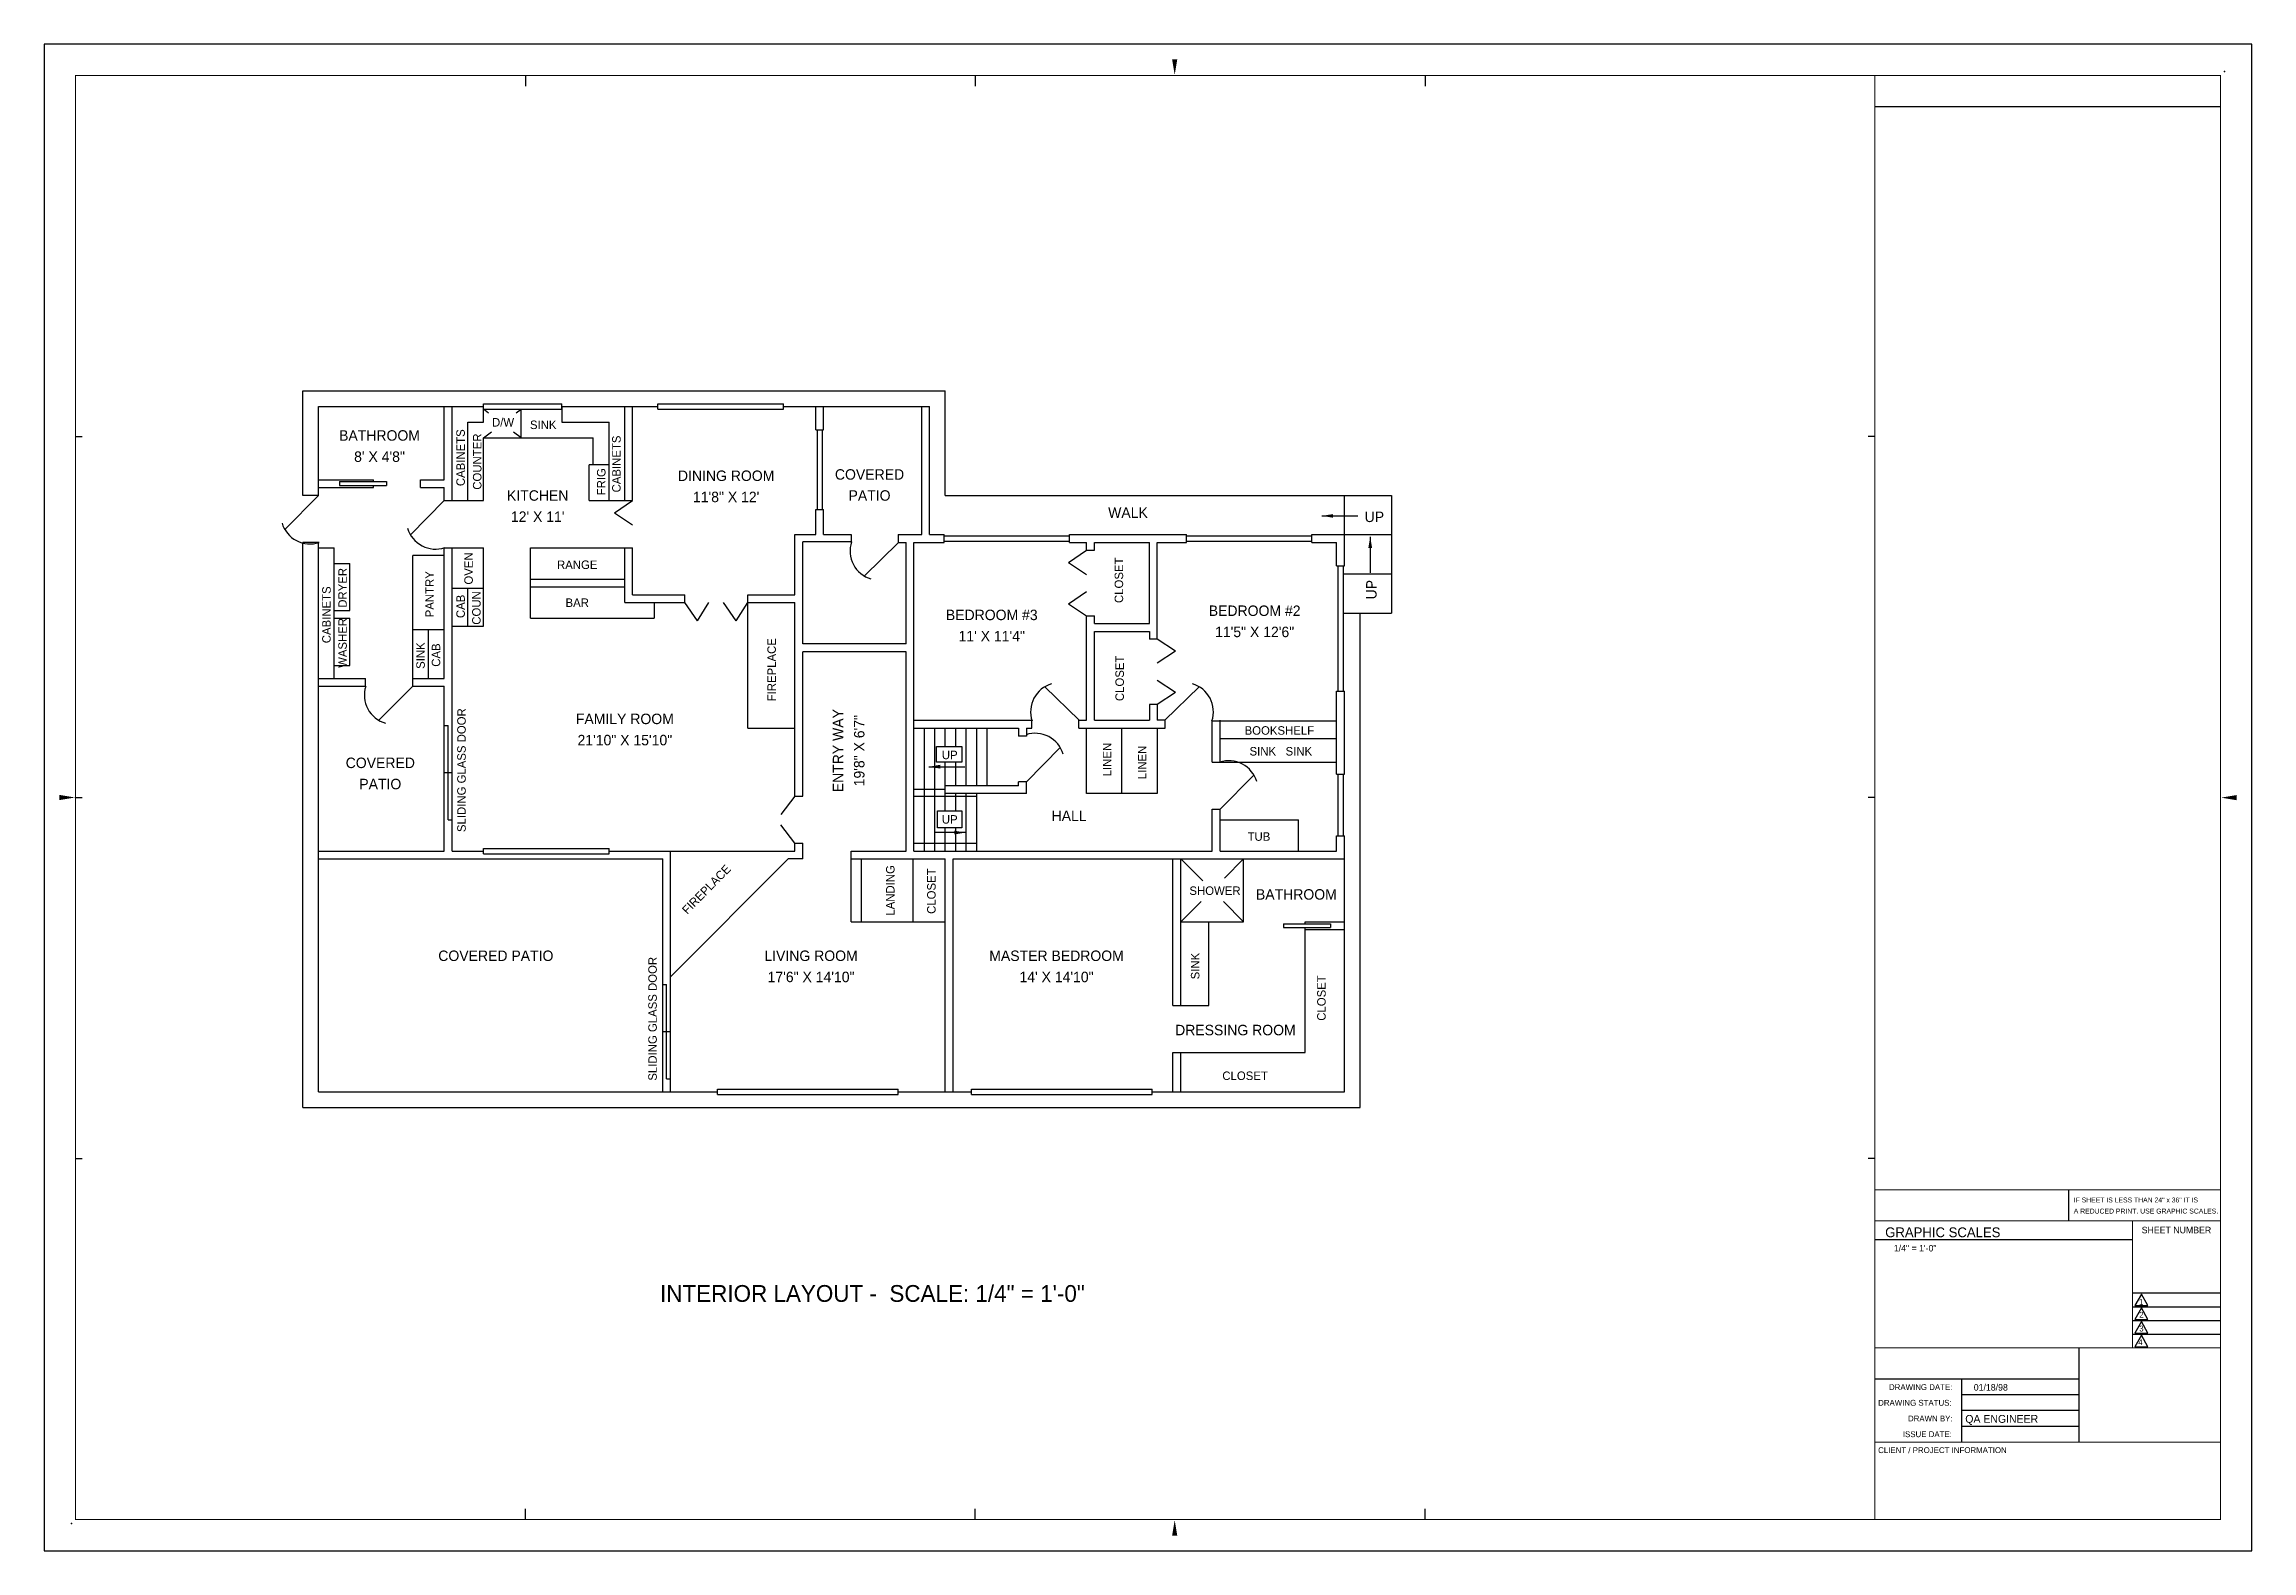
# Model space of a CAD drawing. Extents: x 0 to 1687, y 0 to 1152.
import ezdxf
from ezdxf.enums import TextEntityAlignment as Align

# ---------------------------------------------------------------- set-up
doc = ezdxf.new("R2010")
doc.units = 0
doc.header["$MEASUREMENT"] = 0
for name, color, linetype in [('BRDR-1', 1, 'Continuous'), ('BRDR-2', 2, 'Continuous'), ('BRDR-4', 4, 'Continuous'), ('BRDR-6', 4, 'Continuous'), ('BRDR-9', 9, 'Continuous'), ('BRDRTXT-1', 1, 'Continuous'), ('BRDRTXT-2', 2, 'Continuous'), ('DOORS', 210, 'Continuous'), ('EXTERIOR', 151, 'Continuous'), ('INTERIOR', 141, 'Continuous'), ('WINDOWS', 102, 'Continuous')]:
    doc.layers.add(name, color=color, linetype=linetype)
doc.styles.add('HAND1-1', font='ic-hand1.shx', dxfattribs={"width": 0.9})
doc.styles.add('ROMND-1', font='ic-romnd.shx')
doc.styles.add('ROMND-2', font='ic-romnd.shx')
doc.styles.add('ROMND-3', font='ic-romnd.shx')
doc.styles.add('SIMP-1', font='ic-simp1.shx', dxfattribs={"height": 8})
doc.styles.add('SIMP-2', font='ic-simp.shx')

msp = doc.modelspace()

# ---------------------------------------------------------------- linework, layer by layer
at = {"ltscale": 48}
for p in [(1666.2, 1131), (21, 21)]:
    msp.add_point(p, dxfattribs=at)
at = {"layer": 'BRDR-1', "ltscale": 48}
for p, q in [((367.8, 1128), (367.8, 1119.8)), ((711.5, 1128), (711.5, 1119.8)), ((1055.3, 1128), (1055.3, 1119.8)), ((24, 852), (29.1, 852)), ((1399, 852), (1393.9, 852)), ((24, 576), (29.1, 576)), ((1399, 576), (1393.9, 576)), ((24, 300), (29.1, 300)), ((1399, 300), (1393.9, 300)), ((1595.9, 186.6), (1663.2, 186.6)), ((1595.9, 176.1), (1663.2, 176.1)), ((1595.9, 165.7), (1663.2, 165.7)), ((367.8, 24), (367.8, 32.2)), ((711.5, 24), (711.5, 32.2)), ((1055.3, 24), (1055.3, 32.2))]:
    msp.add_line(p, q, dxfattribs=at)
at = {"layer": 'BRDR-2', "ltscale": 48}
for p, q in [((1554.9, 119.2), (1465.3, 119.2)), ((1554.9, 107.2), (1465.3, 107.2)), ((1554.9, 95.2), (1465.3, 95.2))]:
    msp.add_line(p, q, dxfattribs=at)
for points in [[(1597.7, 187.5), (1607.8, 187.5), (1602.8, 196.2)], [(1597.7, 177), (1607.8, 177), (1602.8, 185.7)], [(1597.7, 166.5), (1607.8, 166.5), (1602.8, 175.3)], [(1597.7, 156.1), (1607.8, 156.1), (1602.8, 164.8)]]:
    msp.add_lwpolyline(points, close=True, dxfattribs=at)
at = {"layer": 'BRDR-4', "ltscale": 48}
for p, q in [((1663.2, 1104), (1399, 1104)), ((1595.9, 237.8), (1399, 237.8)), ((1663.2, 197.1), (1595.9, 197.1)), ((1554.9, 131.2), (1399, 131.2)), ((1465.3, 131.2), (1465.3, 83))]:
    msp.add_line(p, q, dxfattribs=at)
at = {"layer": 'BRDR-4', "ltscale": 48, "const_width": 0.75}
msp.add_lwpolyline([(1595.9, 252.4), (1595.9, 155.2)], dxfattribs=at)
at = {"layer": 'BRDR-6', "ltscale": 48}
for p, q in [((1547.1, 276), (1547.1, 252.4)), ((1554.9, 155.2), (1554.9, 83))]:
    msp.add_line(p, q, dxfattribs=at)
at = {"layer": 'BRDR-6', "ltscale": 48, "const_width": 0.75}
msp.add_lwpolyline([(1663.2, 1128), (24, 1128), (24, 24), (1663.2, 24)], close=True, dxfattribs=at)
for points in [[(1399, 24), (1399, 1128)], [(1399, 276), (1663.2, 276)], [(1663.2, 252.4), (1399, 252.4)], [(1663.2, 155.2), (1399, 155.2)], [(1399, 83), (1663.2, 83)]]:
    msp.add_lwpolyline(points, dxfattribs=at)
at = {"layer": 'BRDR-9', "ltscale": 48}
msp.add_lwpolyline([(1687.2, 1152), (0, 1152), (0, 0), (1687.2, 0)], close=True, dxfattribs=at)
for points in [[(866, 1140.5), (862, 1140.5), (864, 1128.5)], [(11.5, 574), (11.5, 578), (23.5, 576)], [(1675.7, 573.9), (1675.7, 577.9), (1663.7, 575.9)], [(866, 11.5), (862, 11.5), (864, 23.5)]]:
    msp.add_solid(points, dxfattribs=at)
at = {"layer": 'DOORS'}
for p, q in [((225.6, 817.5), (225.6, 814.5)), ((225.6, 817.5), (261.6, 817.5)), ((225.6, 814.5), (261.6, 814.5)), ((261.6, 817.5), (261.6, 814.5)), ((184, 780.8), (209.7, 807)), ((280, 776.8), (305.7, 803)), ((435.8, 793.6), (449.7, 803)), ((435.8, 793.6), (449.7, 784.6)), ((626.8, 745.2), (653, 771)), ((782.8, 755.6), (796.7, 765)), ((782.8, 755.6), (796.7, 746.6)), ((782.8, 724), (796.7, 733.4)), ((499.2, 711.1), (489.7, 725)), ((499.2, 711.1), (508.1, 725)), ((528.8, 711.1), (519.3, 725)), ((528.8, 711.1), (537.7, 725)), ((782.8, 724), (796.7, 715)), ((864.7, 688), (850.7, 697)), ((864.7, 688), (850.7, 678.6)), ((255.8, 635), (281.7, 661)), ((764.8, 660.7), (791, 635)), ((864.7, 656.4), (850.7, 665.4)), ((882.6, 660.7), (856.4, 635)), ((864.7, 656.4), (850.7, 647)), ((305.7, 631), (308.7, 631)), ((308.7, 559), (308.7, 631)), ((776.5, 614.2), (750.7, 588)), ((305.7, 595), (311.7, 595)), ((924.5, 593.2), (898.7, 567)), ((573.7, 577), (562.9, 562.9)), ((308.7, 559), (311.7, 559)), ((573.7, 541), (562.9, 555.1)), ((947.2, 479.5), (983.2, 479.5)), ((947.2, 479.5), (947.2, 476.5)), ((947.2, 476.5), (983.2, 476.5)), ((983.2, 479.5), (983.2, 476.5)), ((472.7, 433), (475.7, 433)), ((475.7, 361), (475.7, 433)), ((472.7, 397), (478.7, 397)), ((475.7, 361), (478.7, 361))]:
    msp.add_line(p, q, dxfattribs=at)
for centre, start, end in [((203.1, 792.1), 196.3198, 288.3535), ((299.1, 788.1), 196.3198, 288.3535), ((638.1, 764.4), 161.6465, 253.6802), ((266.9, 654.2), 162.2203, 254.254), ((776.1, 641.6), 106.3198, 198.3535), ((871.4, 641.6), 341.6465, 73.6802), ((757.4, 602.9), 16.3198, 108.3535), ((905.4, 581.9), 16.3198, 108.3535)]:
    msp.add_arc(centre, 22.2, start, end, dxfattribs=at)
at = {"layer": 'EXTERIOR'}
for p, q in [((197.7, 887), (688.7, 887)), ((197.7, 807), (197.7, 887)), ((688.7, 807), (688.7, 887)), ((688.7, 807), (1029.7, 807)), ((197.7, 339), (197.7, 771)), ((1005.7, 339), (1005.7, 717)), ((197.7, 339), (1005.7, 339))]:
    msp.add_line(p, q, dxfattribs=at)
at = {"layer": 'INTERIOR'}
for p, q in [((209.7, 875), (335.7, 875)), ((209.7, 807), (209.7, 875)), ((305.7, 819), (305.7, 875)), ((311.7, 803), (311.7, 875)), ((323.7, 803), (323.7, 863)), ((323.7, 863), (335.7, 863)), ((335.7, 863), (335.7, 875)), ((339.7, 869.9), (335.7, 873)), ((360.8, 870.1), (364.5, 873)), ((364.5, 851), (364.5, 873)), ((395.7, 875), (469, 875)), ((395.7, 875), (395.7, 863)), ((395.7, 863), (431.7, 863)), ((431.7, 803), (431.7, 863)), ((443.7, 803), (443.7, 875)), ((449.7, 803), (449.7, 875)), ((565, 875), (676.7, 875)), ((589.7, 857.1), (589.7, 875)), ((595.7, 857.1), (595.7, 875)), ((670.7, 777), (670.7, 875)), ((676.7, 777), (676.7, 875)), ((335.7, 851), (341.8, 855.6)), ((335.7, 851), (419.7, 851)), ((335.7, 803), (335.7, 851)), ((364.5, 851), (358.7, 855.4)), ((419.7, 830.4), (419.7, 851)), ((589.7, 857.1), (595.7, 857.1)), ((416.5, 803), (416.5, 830.4)), ((431.7, 830.4), (416.5, 830.4)), ((209.7, 819), (251.7, 819)), ((209.7, 813), (251.7, 813)), ((251.7, 817.5), (251.7, 819)), ((251.7, 813), (251.7, 814.5)), ((287.7, 813), (287.7, 819)), ((287.7, 819), (305.7, 819)), ((287.7, 813), (305.7, 813)), ((305.7, 803), (305.7, 813)), ((209.7, 807), (197.7, 807)), ((305.7, 803), (335.7, 803)), ((416.5, 803), (449.7, 803)), ((589.7, 777), (589.7, 796.1)), ((589.7, 796.1), (595.7, 796.1)), ((595.7, 777), (595.7, 796.1)), ((993.7, 753.2), (993.7, 807)), ((1029.7, 807), (1029.7, 717)), ((573.7, 777), (589.7, 777)), ((573.7, 731), (573.7, 777)), ((595.7, 777), (616.7, 777)), ((616.7, 777), (616.7, 771)), ((652.7, 777), (670.7, 777)), ((652.7, 777), (652.7, 771)), ((664.7, 777), (670.7, 777)), ((676.7, 777), (687.7, 777)), ((687.7, 771), (687.7, 777)), ((783.7, 771), (783.7, 777)), ((783.7, 777), (872.9, 777)), ((872.9, 771), (872.9, 777)), ((968.9, 771), (968.9, 777)), ((968.9, 777), (1029.7, 777)), ((976.5, 791.3), (1004, 791.3)), ((210.1, 771), (197.7, 771)), ((209.7, 351), (209.7, 771)), ((209.7, 767), (221.7, 767)), ((221.7, 667), (221.7, 767)), ((305.7, 761), (281.7, 761)), ((281.7, 661), (281.7, 761)), ((305.7, 667), (305.7, 767)), ((305.7, 767), (335.7, 767)), ((311.7, 535), (311.7, 767)), ((335.7, 707), (335.7, 767)), ((371.7, 767), (449.7, 767)), ((371.7, 713), (371.7, 767)), ((443.7, 725), (443.7, 767)), ((449.7, 731), (449.7, 767)), ((617, 771.4), (579.7, 771.4)), ((579.7, 693.4), (579.7, 771.4)), ((652.7, 771), (658.7, 771)), ((658.7, 693.4), (658.7, 771)), ((664.7, 535), (664.7, 771)), ((664.7, 771), (687.7, 771)), ((783.7, 771), (796.7, 771)), ((796.7, 765), (796.7, 771)), ((796.7, 765), (802.7, 765)), ((802.7, 771), (844.7, 771)), ((802.7, 765), (802.7, 771)), ((844.7, 709), (844.7, 771)), ((850.7, 697), (850.7, 771)), ((850.7, 771), (872.9, 771)), ((968.9, 771), (987.7, 771)), ((987.7, 753.2), (987.7, 771)), ((1013.4, 775.4), (1013.4, 747.9)), ((221.7, 755), (233.7, 755)), ((233.7, 719), (233.7, 755)), ((371.7, 743), (443.7, 743)), ((987.7, 753.2), (993.7, 753.2)), ((992.7, 747), (1029.7, 747)), ((311.7, 736), (335.7, 736)), ((323.7, 707), (323.7, 736)), ((371.7, 737), (443.7, 737)), ((449.7, 731), (489.7, 731)), ((489.7, 725), (489.7, 731)), ((537.7, 629), (537.7, 731)), ((537.7, 731), (573.7, 731)), ((221.7, 719), (233.7, 719)), ((221.7, 713), (233.7, 713)), ((233.7, 677), (233.7, 713)), ((371.7, 713), (466.3, 713)), ((443.7, 725), (489.7, 725)), ((466.3, 725), (466.3, 713)), ((537.7, 725), (573.7, 725)), ((573.7, 577), (573.7, 725)), ((796.7, 635), (796.7, 715)), ((796.7, 715), (802.7, 715)), ((802.7, 709), (802.7, 715)), ((802.7, 709), (844.7, 709)), ((992.7, 717), (1029.7, 717)), ((305.7, 704.2), (281.7, 704.2)), ((293.7, 667), (293.7, 704.2)), ((311.7, 707), (335.7, 707)), ((658.7, 693.4), (579.7, 693.4)), ((802.7, 635), (802.7, 703)), ((802.7, 703), (844.7, 703)), ((844.7, 703), (844.7, 697)), ((850.7, 697), (844.7, 697)), ((221.7, 677), (233.7, 677)), ((658.7, 687.4), (579.7, 687.4)), ((579.7, 577), (579.7, 687.4)), ((658.7, 535), (658.7, 687.4)), ((209.7, 667), (245.7, 667)), ((209.7, 661), (245.7, 661)), ((245.7, 661), (245.7, 667)), ((281.7, 667), (305.7, 667)), ((281.7, 661), (305.7, 661)), ((305.7, 535), (305.7, 661)), ((844.7, 647), (844.7, 635)), ((850.7, 647), (844.7, 647)), ((850.7, 647), (850.7, 635)), ((987.7, 657.2), (993.7, 657.2)), ((987.7, 593.9), (987.7, 657.2)), ((993.7, 593.9), (993.7, 657.2)), ((537.7, 629), (573.7, 629)), ((664.7, 635), (754.7, 635)), ((664.7, 629), (744.7, 629)), ((672.7, 535), (672.7, 629)), ((680.7, 535), (680.7, 629)), ((688.7, 615.1), (688.7, 629)), ((696.7, 615.1), (696.7, 629)), ((704.7, 585), (704.7, 629)), ((712.7, 585), (712.7, 629)), ((720.7, 585), (720.7, 629)), ((744.7, 629), (744.7, 623)), ((750.7, 629), (750.7, 622.9)), ((750.7, 629), (754.7, 629)), ((754.7, 629), (754.7, 635)), ((790.7, 635), (796.7, 635)), ((790.7, 629), (790.7, 635)), ((790.7, 629), (856.7, 629)), ((796.7, 579), (796.7, 629)), ((802.7, 635), (844.7, 635)), ((823.7, 579), (823.7, 629)), ((856.7, 635), (850.7, 635)), ((850.7, 629), (850.7, 579)), ((856.7, 629), (856.7, 635)), ((892.7, 603), (892.7, 635)), ((892.7, 634.6), (987.7, 634.6)), ((898.7, 603), (898.7, 635)), ((750.7, 623), (744.7, 623)), ((898.7, 621), (987.7, 621)), ((676.1, 599.5), (703.6, 599.5)), ((688.7, 565.7), (688.7, 602.9)), ((696.7, 585), (696.7, 602.9)), ((892.7, 603), (898.7, 603)), ((898.7, 603), (987.7, 603)), ((987.7, 593.9), (993.7, 593.9)), ((573.7, 577), (579.7, 577)), ((688.7, 582), (664.7, 582)), ((664.7, 577), (712.7, 577)), ((744.7, 585), (688.7, 585)), ((750.7, 579), (688.7, 579)), ((696.7, 565.7), (696.7, 579)), ((704.7, 535), (704.7, 579)), ((712.7, 535), (712.7, 579)), ((744.7, 585), (744.7, 588)), ((750.7, 588), (744.7, 588)), ((750.7, 579), (750.7, 588.1)), ((850.7, 579), (796.7, 579)), ((892.7, 535), (892.7, 567)), ((892.7, 567), (898.7, 567)), ((898.7, 535), (898.7, 567)), ((898.7, 559), (958.7, 559)), ((958.7, 535), (958.7, 559)), ((573.7, 535), (573.7, 541)), ((573.7, 541), (579.7, 541)), ((579.7, 529), (579.7, 541)), ((664.7, 541), (712.7, 541)), ((704.1, 549.2), (680.3, 549.2)), ((688.7, 535), (688.7, 552.8)), ((696.7, 535), (696.7, 552.8)), ((987.7, 535), (987.7, 546.8)), ((987.7, 546.8), (993.7, 546.8)), ((993.7, 351), (993.7, 546.8)), ((209.7, 535), (305.7, 535)), ((209.7, 529), (472.7, 529)), ((311.7, 535), (335.7, 535)), ((431.7, 535), (573.7, 535)), ((472.7, 351), (472.7, 529)), ((478.7, 351), (478.7, 535)), ((478.7, 439), (568.7, 529)), ((579.7, 529), (568.7, 529)), ((616.7, 535), (658.7, 535)), ((616.7, 481), (616.7, 535)), ((616.7, 529), (688.7, 529)), ((624.7, 481), (624.7, 529)), ((664.2, 481), (664.2, 529)), ((664.7, 535), (892.7, 535)), ((688.7, 351), (688.7, 529)), ((694.7, 351), (694.7, 529)), ((694.7, 529), (993.7, 529)), ((862.7, 417), (862.7, 529)), ((868.7, 529), (885.5, 512.3)), ((868.7, 417), (868.7, 529)), ((898.7, 535), (987.7, 535)), ((916.7, 529), (902, 514.3)), ((916.7, 481), (916.7, 529)), ((884.2, 496.4), (868.7, 481)), ((901.4, 496.4), (916.7, 481)), ((616.7, 481), (688.7, 481)), ((868.7, 481), (916.7, 481)), ((890.2, 417), (890.2, 481)), ((963.7, 481), (993.7, 481)), ((963.7, 479.5), (963.7, 481)), ((963.7, 381), (963.7, 476.5)), ((963.7, 475), (993.7, 475)), ((862.7, 417), (890.2, 417)), ((862.7, 351), (862.7, 381)), ((862.7, 381), (963.7, 381)), ((868.7, 351), (868.7, 381)), ((209.7, 351), (514.7, 351)), ((652.7, 351), (708.7, 351)), ((846.7, 351), (993.7, 351))]:
    msp.add_line(p, q, dxfattribs=at)
for points in [[(682, 615.1), (701.4, 615.1), (701.4, 602.9), (682, 602.9)], [(682.7, 565.7), (701.2, 565.7), (701.2, 552.8), (682.7, 552.8)]]:
    msp.add_lwpolyline(points, close=True, dxfattribs=at)
for points in [[(976.5, 791.3), (985.1, 789.9), (985.1, 792.7)], [(1013.4, 775.4), (1012, 766.7), (1014.9, 766.7)], [(676.1, 599.5), (684.8, 598.1), (684.8, 601)], [(704.1, 549.2), (695.5, 550.6), (695.5, 547.7)]]:
    msp.add_solid(points, dxfattribs=at)
at = {"layer": 'WINDOWS'}
for p, q in [((335.7, 873), (335.7, 877)), ((335.7, 877), (395.7, 877)), ((335.7, 873), (395.7, 873)), ((395.7, 873), (395.7, 877)), ((469, 877), (565, 877)), ((469, 873), (469, 877)), ((469, 873), (565, 873)), ((565, 873), (565, 877)), ((590.7, 857.1), (594.7, 857.1)), ((590.7, 857.1), (590.7, 796.1)), ((594.7, 857.1), (594.7, 796.1)), ((590.7, 796.1), (594.7, 796.1)), ((687.7, 772), (687.7, 776)), ((687.7, 776), (783.7, 776)), ((687.7, 772), (783.7, 772)), ((783.7, 772), (783.7, 776)), ((872.9, 776), (968.9, 776)), ((872.9, 772), (872.9, 776)), ((872.9, 772), (968.9, 772)), ((968.9, 772), (968.9, 776)), ((988.7, 753.2), (988.7, 657.2)), ((988.7, 753.2), (992.7, 753.2)), ((992.7, 753.2), (992.7, 657.2)), ((988.7, 657.2), (992.7, 657.2)), ((988.7, 593.9), (992.7, 593.9)), ((988.7, 593.9), (988.7, 546.8)), ((992.7, 593.9), (992.7, 546.8)), ((988.7, 546.8), (992.7, 546.8)), ((335.7, 537), (431.7, 537)), ((335.7, 533), (335.7, 537)), ((335.7, 533), (431.7, 533)), ((431.7, 533), (431.7, 537)), ((514.7, 353), (652.7, 353)), ((514.7, 349), (514.7, 353)), ((514.7, 349), (652.7, 349)), ((652.7, 349), (652.7, 353)), ((708.7, 349), (708.7, 353)), ((708.7, 353), (846.7, 353)), ((708.7, 349), (846.7, 349)), ((846.7, 349), (846.7, 353))]:
    msp.add_line(p, q, dxfattribs=at)

# ---------------------------------------------------------------- texts
at = {"layer": 'BRDRTXT-1', "ltscale": 48, "style": 'HAND1-1'}
for s, p in [('1', (1602.6, 190.3)), ('3', (1602.8, 170)), ('2', (1602.8, 180.5)), ('4', (1602.1, 159.6))]:
    msp.add_text(s, height=4.5, dxfattribs=at).set_placement(p, align=Align.MIDDLE)
at = {"layer": 'BRDRTXT-2', "ltscale": 48, "style": 'ROMND-1'}
for s, width, p in [('IF SHEET IS LESS THAN 24" x 36" IT IS', 0.869643, (1551.1, 266.4)), ('A REDUCED PRINT. USE GRAPHIC SCALES.', 0.871636, (1551.1, 257.9))]:
    msp.add_text(s, height=3.75, dxfattribs=dict(at, width=width)).set_placement(p)
at = {"layer": 'BRDRTXT-2', "ltscale": 48}
for s, height, style, p in [('GRAPHIC SCALES', 7.5, 'ROMND-2', (1407, 239.8)), ('QA ENGINEER', 6, 'ROMND-3', (1468.2, 97.9))]:
    msp.add_text(s, height=height, dxfattribs=dict(at, style=style)).set_placement(p)
at = {"layer": 'BRDRTXT-2', "ltscale": 48, "style": 'SIMP-1'}
msp.add_text('SHEET NUMBER', height=5.004, dxfattribs=at).set_placement((1629.6, 242.8), align=Align.CENTER)
at = {"layer": 'BRDRTXT-2', "ltscale": 48, "style": 'SIMP-2'}
for s, p in [('1/4" = 1\'-0"', (1429.9, 231.5)), ('01/18/98', (1487.7, 125.1))]:
    msp.add_text(s, height=5, dxfattribs=at).set_placement(p, align=Align.MIDDLE)
at = {"layer": 'BRDRTXT-2', "ltscale": 48, "style": 'ROMND-1'}
for s, p in [('DRAWING DATE:', (1409.9, 125.2)), ('DRAWING STATUS:', (1401.6, 113.2)), ('DRAWN BY:', (1424.4, 101.2)), ('ISSUE DATE:', (1420.5, 89.2)), ('CLIENT / PROJECT INFORMATION', (1401.6, 77))]:
    msp.add_text(s, height=4.5, dxfattribs=at).set_placement(p, align=Align.MIDDLE_LEFT)
at = {"layer": 'INTERIOR', "style": 'SIMP-1'}
for s, height, p in [('D/W', 6.5, (350.7, 859.6)), ('SINK', 6.5, (381.4, 857.7)), ('BATHROOM', 8, (256.3, 848.8)), ('8\' X 4\'8"', 8, (256.3, 832.6)), ('COVERED', 8, (630.8, 819)), ('KITCHEN', 8, (377.2, 802.9)), ('DINING ROOM', 8, (521.2, 818)), ('11\'8" X 12\'', 8, (521.2, 801.8)), ('PATIO', 8, (630.8, 802.9)), ("12' X 11'", 8, (377.2, 786.7)), ('WALK', 8, (828.3, 789.8)), ('UP', 8, (1016.6, 786.6)), ('RANGE', 6.5, (407.4, 750.7)), ('BAR', 6.5, (407.4, 721.7)), ('BEDROOM #3', 8, (724.2, 711.6)), ('BEDROOM #2', 8, (925.1, 714.8)), ('11\' X 11\'4"', 8, (724.2, 695.4)), ('11\'5" X 12\'6"', 8, (925.1, 698.6)), ('FAMILY ROOM', 8, (443.8, 632.1)), ('BOOKSHELF', 6.5, (944, 624)), ('21\'10" X 15\'10"', 8, (443.8, 615.9)), ('UP', 6.5, (692.1, 605.3)), ('SINK   SINK', 6.5, (945.1, 608.1)), ('COVERED', 8, (256.9, 598.5)), ('PATIO', 8, (256.9, 582.3)), ('UP', 6.5, (692.1, 556)), ('HALL', 8, (783.3, 558)), ('TUB', 6.5, (928.4, 542.9)), ('SHOWER', 6.5, (894.8, 501.5)), ('BATHROOM', 8, (957, 497.9)), ('COVERED PATIO', 8, (345.2, 451)), ('LIVING ROOM', 8, (586.1, 451)), ('MASTER BEDROOM', 8, (773.7, 451)), ('17\'6" X 14\'10"', 8, (586.1, 434.8)), ('14\' X 14\'10"', 8, (773.7, 434.8)), ('DRESSING ROOM', 8, (910.4, 394.2)), ('CLOSET', 6.5, (917.8, 360)), ('INTERIOR LAYOUT -  SCALE: 1/4" = 1\'-0"', 12.821, (633, 190.4))]:
    msp.add_text(s, height=height, dxfattribs=at).set_placement(p, align=Align.CENTER)
for s, height, rotation, p in [('CABINETS', 6.5, 90, (321.5, 835.8)), ('COUNTER', 6.5, 90, (334.2, 832.8)), ('CABINETS', 6.5, 90, (440.6, 831)), ('FRIG', 6.5, 90, (429, 817.4)), ('OVEN', 6.5, 90, (327.6, 751.1)), ('CLOSET', 6.5, 90, (824.6, 742.1)), ('DRYER', 6.5, 90, (231.3, 736.3)), ('PANTRY', 6.5, 90, (297.8, 731.4)), ('CABINETS', 6.5, 90, (219, 715.7)), ('CAB', 6.5, 90, (321.5, 722.1)), ('COUN', 6.5, 90, (333.6, 720.9)), ('UP', 8, 90, (1018.3, 734.9)), ('WASHER', 6.5, 90, (231.3, 694.2)), ('SINK', 6.5, 90, (290.9, 684.5)), ('CAB', 6.5, 90, (302.7, 684.9)), ('FIREPLACE', 6.5, 90, (559.2, 673.7)), ('CLOSET', 6.5, 90, (825.2, 667.1)), ('SLIDING GLASS DOOR', 6.5, 90, (322.2, 596.9)), ('ENTRY WAY', 8, 90, (610.7, 611.8)), ('19\'8" X 6\'7"', 8, 90, (626.9, 611.8)), ('LINEN', 6.5, 90, (815.6, 605)), ('LINEN', 6.5, 90, (842.4, 602.8)), ('FIREPLACE', 6.5, 45.5162, (508.4, 503.5)), ('LANDING', 6.5, 90, (649.9, 505)), ('CLOSET', 6.5, 90, (681.3, 504.4)), ('SINK', 6.5, 90, (882.9, 447.1)), ('SLIDING GLASS DOOR', 6.5, 90, (468.2, 406.8)), ('CLOSET', 6.5, 90, (979.4, 422.7))]:
    msp.add_text(s, height=height, rotation=rotation, dxfattribs=at).set_placement(p, align=Align.CENTER)

doc.saveas('drawing.dxf')
